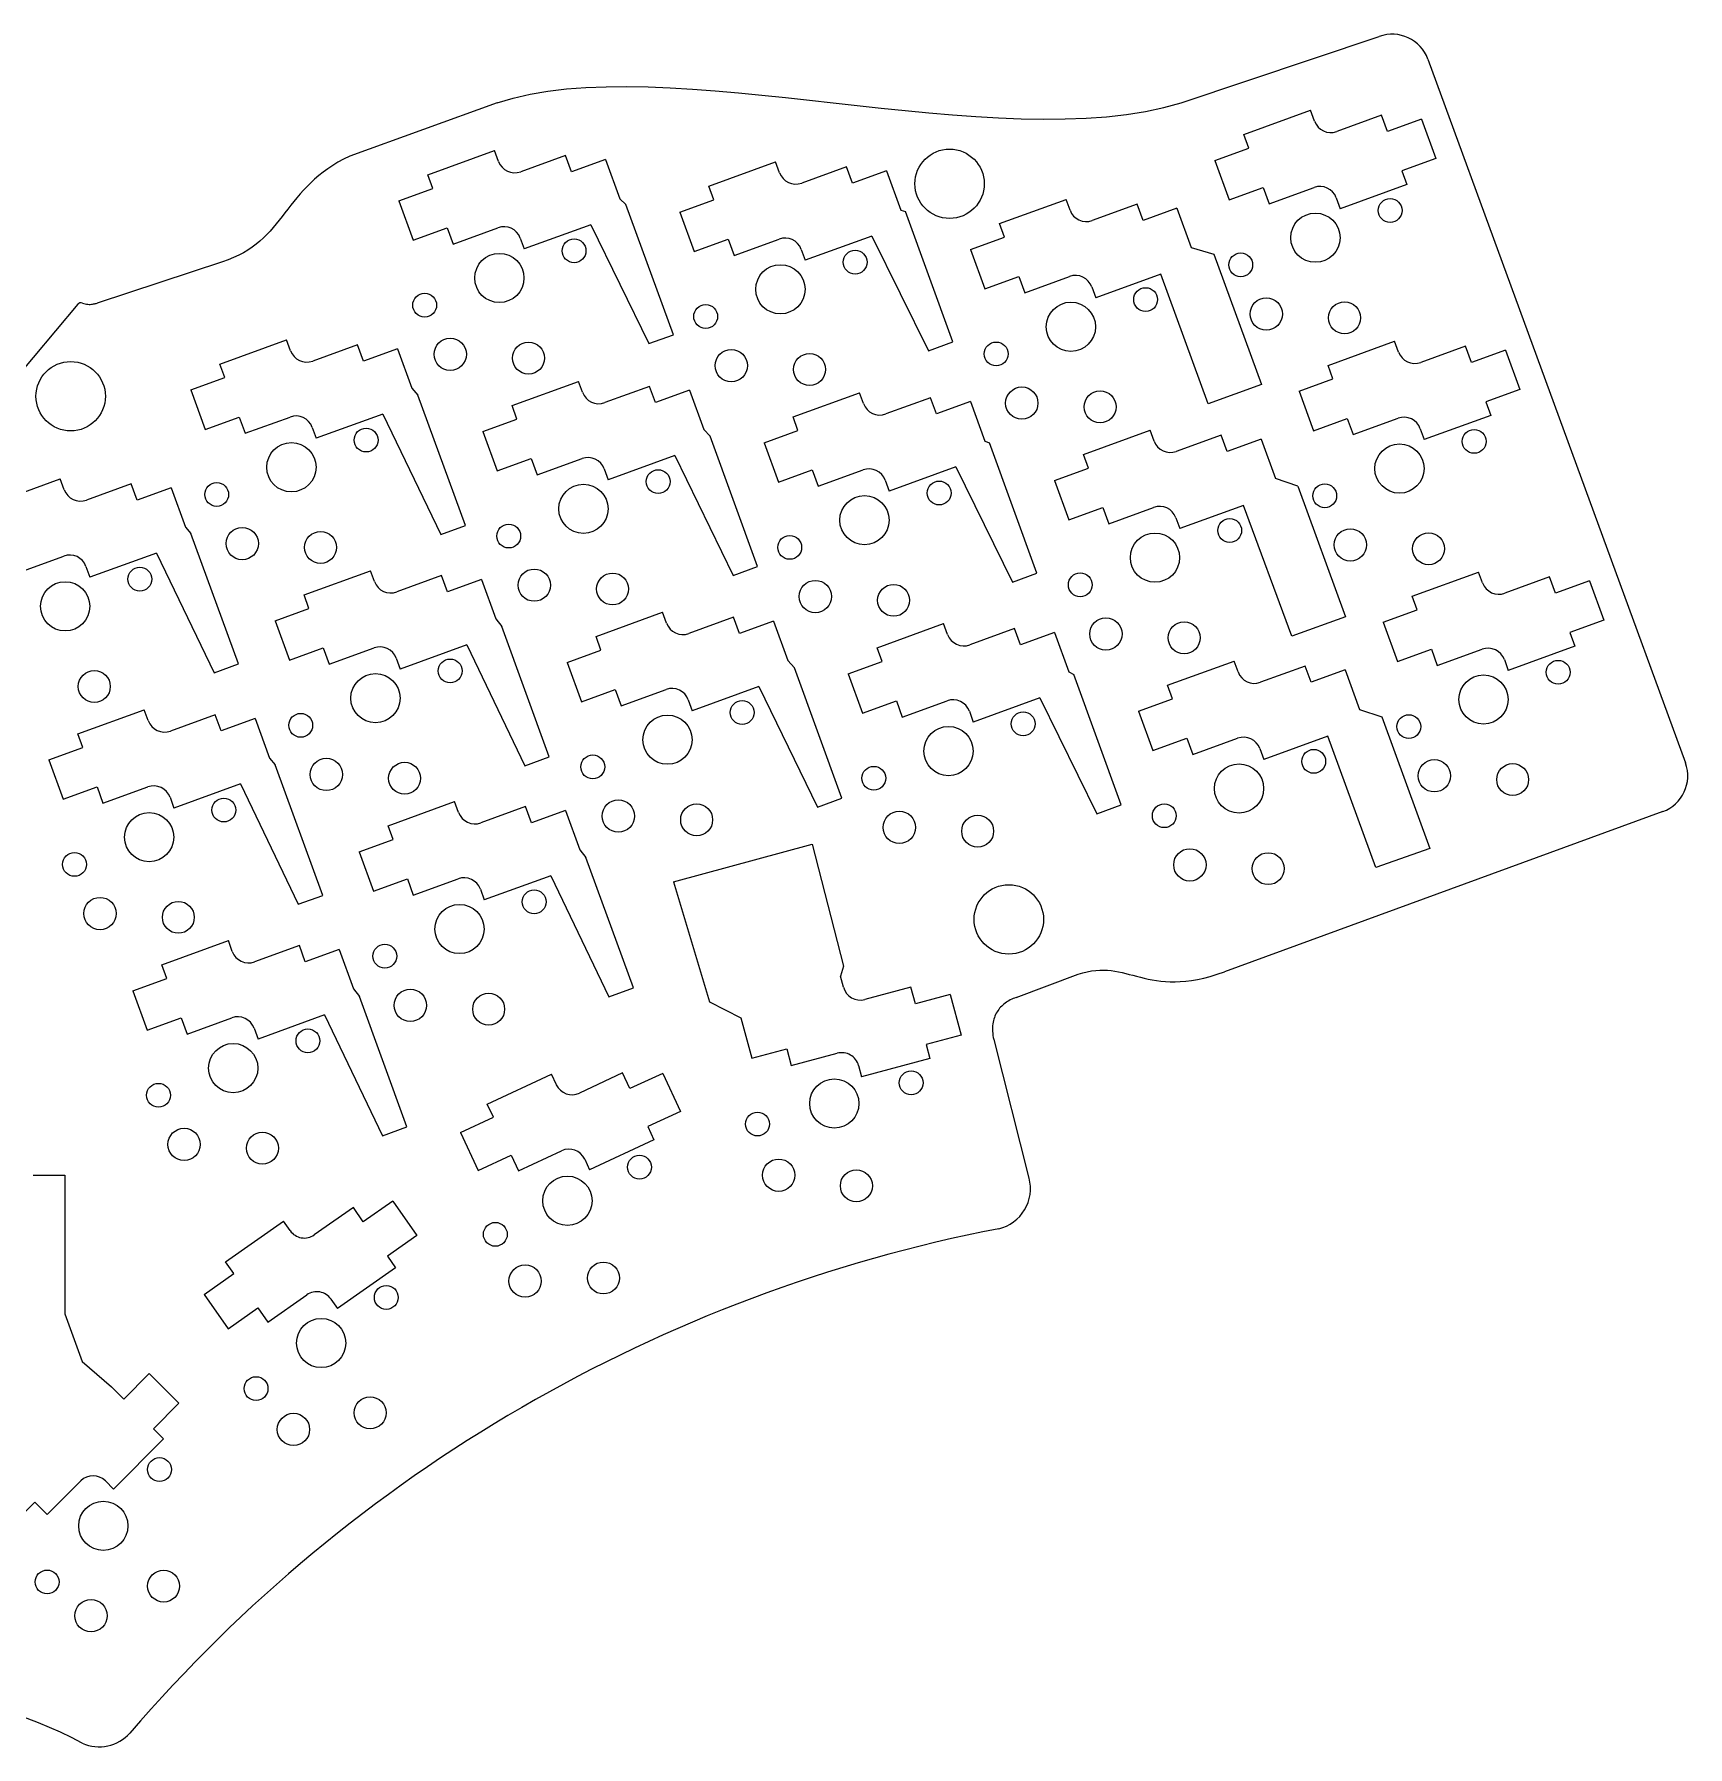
# Model space of a CAD drawing. Extents: x 24 to 271, y -154 to -36.
# Drawn here: x 156.6 to 271, y -154.3 to -35.9 of the extents above; entities that cross this region are included whole.
import ezdxf

# ---------------------------------------------------------------- set-up
doc = ezdxf.new("R2010")
doc.units = 0
doc.layers.add('BLACK', color=7, linetype='CONTINUOUS')

msp = doc.modelspace()

# ---------------------------------------------------------------- linework, layer by layer
at = {"layer": 'BLACK', "linetype": 'CONTINUOUS'}
for p, q in [((235.92, -40.6), (249.626, -36.0132)), ((252.992, -37.5803), (270.807, -86.2725)), ((188.6, -40.6), (189.705, -40.2679)), ((189.705, -40.2679), (190.876, -40.0001)), ((190.876, -40.0001), (192.109, -39.7923)), ((192.109, -39.7923), (193.399, -39.6402)), ((193.399, -39.6402), (194.743, -39.5395)), ((194.743, -39.5395), (196.136, -39.486)), ((196.136, -39.486), (197.575, -39.4753)), ((197.575, -39.4753), (199.054, -39.5031)), ((199.054, -39.5031), (200.57, -39.5653)), ((200.57, -39.5653), (202.118, -39.6574)), ((202.118, -39.6574), (203.694, -39.7752)), ((203.694, -39.7752), (205.295, -39.9145)), ((205.295, -39.9145), (206.916, -40.0708)), ((206.916, -40.0708), (208.552, -40.2401)), ((208.552, -40.2401), (210.2, -40.4179)), ((188.6, -40.6), (178.4, -44.3)), ((210.2, -40.4179), (211.855, -40.6)), ((211.855, -40.6), (213.513, -40.7821)), ((213.513, -40.7821), (215.171, -40.9599)), ((215.171, -40.9599), (216.823, -41.1292)), ((216.823, -41.1292), (218.466, -41.2855)), ((218.466, -41.2855), (220.095, -41.4248)), ((220.095, -41.4248), (221.706, -41.5426)), ((230.766, -41.5598), (232.136, -41.4077)), ((232.136, -41.4077), (233.454, -41.1999)), ((233.454, -41.1999), (234.717, -40.9321)), ((234.717, -40.9321), (235.92, -40.6)), ((240.268, -42.7909), (244.872, -41.115)), ((245.146, -41.8668), (244.872, -41.115)), ((249.785, -41.4553), (246.684, -42.584)), ((250.195, -42.5829), (249.785, -41.4553)), ((221.706, -41.5426), (223.296, -41.6347)), ((223.296, -41.6347), (224.859, -41.6969)), ((224.859, -41.6969), (226.392, -41.7247)), ((226.392, -41.7247), (227.89, -41.714)), ((227.89, -41.714), (229.35, -41.6605)), ((229.35, -41.6605), (230.766, -41.5598)), ((252.544, -41.7279), (250.195, -42.5829)), ((252.544, -41.7279), (253.536, -44.453)), ((238.26, -44.5857), (240.61, -43.7306)), ((240.61, -43.7306), (240.268, -42.7909)), ((177.225, -44.9321), (176.882, -45.1592)), ((177.591, -44.7127), (177.225, -44.9321)), ((177.983, -44.5017), (177.591, -44.7127)), ((178.4, -44.3), (177.983, -44.5017)), ((183.816, -45.5765), (188.42, -43.9007)), ((188.694, -44.6524), (188.42, -43.9007)), ((193.333, -44.2409), (190.232, -45.3696)), ((193.743, -45.3686), (193.333, -44.2409)), ((196.092, -44.5135), (193.743, -45.3686)), ((196.092, -44.5135), (197.084, -47.2386)), ((203.256, -46.3617), (207.861, -44.6858)), ((208.135, -45.4376), (207.861, -44.6858)), ((212.774, -45.0261), (209.673, -46.1548)), ((213.184, -46.1537), (212.774, -45.0261)), ((238.26, -44.5857), (239.252, -47.3108)), ((253.536, -44.453), (251.187, -45.3081)), ((175.703, -46.1297), (175.449, -46.3841)), ((175.972, -45.8793), (175.703, -46.1297)), ((176.257, -45.6335), (175.972, -45.8793)), ((176.559, -45.3932), (176.257, -45.6335)), ((176.882, -45.1592), (176.559, -45.3932)), ((184.158, -46.5162), (183.816, -45.5765)), ((215.533, -45.2987), (213.184, -46.1537)), ((215.533, -45.2987), (216.525, -48.0238)), ((251.187, -45.3081), (251.529, -46.2477)), ((174.754, -47.1635), (174.54, -47.4262)), ((174.976, -46.9017), (174.754, -47.1635)), ((175.207, -46.6417), (174.976, -46.9017)), ((175.449, -46.3841), (175.207, -46.6417)), ((181.808, -47.3713), (184.158, -46.5162)), ((181.808, -47.3713), (182.8, -50.0964)), ((197.084, -47.2386), (197.511, -47.6251)), ((201.249, -48.1564), (203.598, -47.3014)), ((203.598, -47.3014), (203.256, -46.3617)), ((223.355, -48.9536), (227.96, -47.2777)), ((228.233, -48.0294), (227.96, -47.2777)), ((239.252, -47.3108), (241.601, -46.4557)), ((241.601, -46.4557), (242.012, -47.5834)), ((242.012, -47.5834), (245.113, -46.4547)), ((246.651, -47.1719), (246.925, -47.9236)), ((251.529, -46.2477), (246.925, -47.9236)), ((173.723, -48.4715), (173.521, -48.7277)), ((173.925, -48.2125), (173.723, -48.4715)), ((174.127, -47.9514), (173.925, -48.2125)), ((174.332, -47.6891), (174.127, -47.9514)), ((174.54, -47.4262), (174.332, -47.6891)), ((200.797, -56.6464), (197.511, -47.6251)), ((201.249, -48.1564), (202.241, -50.8816)), ((216.525, -48.0238), (216.845, -48.1235)), ((220.13, -57.1448), (216.845, -48.1235)), ((232.872, -47.6179), (229.771, -48.7466)), ((233.283, -48.7456), (232.872, -47.6179)), ((235.632, -47.8905), (233.283, -48.7456)), ((235.632, -47.8905), (236.624, -50.6156)), ((172.664, -49.7095), (172.43, -49.9404)), ((172.889, -49.472), (172.664, -49.7095)), ((173.105, -49.2287), (172.889, -49.472)), ((173.315, -48.9804), (173.105, -49.2287)), ((173.521, -48.7277), (173.315, -48.9804)), ((182.8, -50.0964), (185.15, -49.2414)), ((185.15, -49.2414), (185.56, -50.369)), ((185.56, -50.369), (188.661, -49.2403)), ((195.077, -49.0334), (190.473, -50.7093)), ((195.077, -49.0334), (199.103, -57.2618)), ((223.697, -49.8932), (223.355, -48.9536)), ((171.361, -50.7836), (171.053, -50.9705)), ((171.652, -50.5864), (171.361, -50.7836)), ((171.926, -50.3796), (171.652, -50.5864)), ((172.184, -50.1641), (171.926, -50.3796)), ((172.43, -49.9404), (172.184, -50.1641)), ((190.199, -49.9575), (190.473, -50.7093)), ((202.241, -50.8816), (204.59, -50.0265)), ((204.59, -50.0265), (205.001, -51.1541)), ((205.001, -51.1541), (208.102, -50.0255)), ((209.64, -50.7427), (209.913, -51.4944)), ((214.518, -49.8185), (209.913, -51.4944)), ((214.518, -49.8185), (218.437, -57.7602)), ((221.348, -50.7483), (223.697, -49.8932)), ((221.348, -50.7483), (222.34, -53.4734)), ((236.624, -50.6156), (238.191, -51.069)), ((169.6, -51.6), (160.939, -54.4548)), ((169.999, -51.4618), (169.6, -51.6)), ((170.373, -51.3104), (169.999, -51.4618)), ((170.724, -51.1463), (170.373, -51.3104)), ((171.053, -50.9705), (170.724, -51.1463)), ((238.191, -51.069), (241.476, -60.0915)), ((222.34, -53.4734), (224.689, -52.6184)), ((224.689, -52.6184), (225.099, -53.746)), ((225.099, -53.746), (228.2, -52.6173)), ((234.523, -52.4446), (230.012, -54.0863)), ((237.796, -61.4183), (234.523, -52.4446)), ((159.912, -54.4649), (160.005, -54.4951)), ((160.005, -54.4951), (160.098, -54.5173)), ((160.745, -54.5066), (160.801, -54.4943)), ((160.801, -54.4943), (160.869, -54.4767)), ((160.869, -54.4767), (160.926, -54.4595)), ((160.926, -54.4595), (160.939, -54.4548)), ((229.738, -53.3345), (230.012, -54.0863)), ((159.585, -54.5333), (154.966, -60.0639)), ((160.098, -54.5173), (160.191, -54.5323)), ((160.191, -54.5323), (160.282, -54.541)), ((160.282, -54.541), (160.37, -54.5441)), ((160.37, -54.5441), (160.455, -54.5426)), ((160.455, -54.5426), (160.536, -54.5372)), ((160.536, -54.5372), (160.611, -54.5289)), ((160.611, -54.5289), (160.682, -54.5184)), ((160.682, -54.5184), (160.745, -54.5066)), ((199.103, -57.2618), (200.797, -56.6464)), ((169.428, -58.6743), (174.032, -56.9984)), ((174.306, -57.7502), (174.032, -56.9984)), ((178.945, -57.3387), (175.844, -58.4674)), ((179.355, -58.4663), (178.945, -57.3387)), ((181.705, -57.6113), (179.355, -58.4663)), ((181.705, -57.6113), (182.696, -60.3364)), ((218.437, -57.7602), (220.13, -57.1448)), ((246.082, -58.7657), (250.686, -57.0898)), ((250.96, -57.8415), (250.686, -57.0898)), ((255.599, -57.4301), (252.498, -58.5588)), ((256.009, -58.5577), (255.599, -57.4301)), ((258.359, -57.7027), (256.009, -58.5577)), ((258.359, -57.7027), (259.351, -60.4278)), ((169.77, -59.614), (169.428, -58.6743)), ((246.424, -59.7054), (246.082, -58.7657)), ((167.421, -60.4691), (169.77, -59.614)), ((182.696, -60.3364), (183.118, -60.8231)), ((189.63, -61.5513), (194.234, -59.8754)), ((194.508, -60.6272), (194.234, -59.8754)), ((199.147, -60.2157), (196.046, -61.3444)), ((199.558, -61.3434), (199.147, -60.2157)), ((241.476, -60.0915), (237.796, -61.4183)), ((244.075, -60.5604), (246.424, -59.7054)), ((259.351, -60.4278), (257.001, -61.2828)), ((167.421, -60.4691), (168.412, -63.1942)), ((186.403, -69.8444), (183.118, -60.8231)), ((189.972, -62.491), (189.63, -61.5513)), ((201.907, -60.4883), (199.558, -61.3434)), ((201.907, -60.4883), (202.899, -63.2134)), ((209.071, -62.3365), (213.675, -60.6606)), ((213.949, -61.4123), (213.675, -60.6606)), ((218.588, -61.0009), (215.487, -62.1295)), ((218.998, -62.1285), (218.588, -61.0009)), ((221.348, -61.2735), (218.998, -62.1285)), ((221.348, -61.2735), (222.339, -63.9986)), ((244.075, -60.5604), (245.067, -63.2855)), ((257.001, -61.2828), (257.343, -62.2225)), ((168.412, -63.1942), (170.762, -62.3391)), ((170.762, -62.3391), (171.172, -63.4667)), ((171.172, -63.4667), (174.273, -62.3381)), ((180.689, -62.1311), (176.085, -63.807)), ((180.689, -62.1311), (184.71, -70.4598)), ((187.623, -63.3461), (189.972, -62.491)), ((209.413, -63.2762), (209.071, -62.3365)), ((245.067, -63.2855), (247.416, -62.4305)), ((247.416, -62.4305), (247.826, -63.5581)), ((247.826, -63.5581), (250.927, -62.4295)), ((257.343, -62.2225), (252.739, -63.8984)), ((175.811, -63.0553), (176.085, -63.807)), ((187.623, -63.3461), (188.615, -66.0712)), ((202.899, -63.2134), (203.334, -63.6576)), ((206.619, -72.679), (203.334, -63.6576)), ((207.064, -64.1312), (209.413, -63.2762)), ((229.169, -64.9283), (233.774, -63.2524)), ((234.048, -64.0042), (233.774, -63.2524)), ((238.687, -63.5927), (235.586, -64.7214)), ((239.097, -64.7204), (238.687, -63.5927)), ((241.446, -63.8653), (239.097, -64.7204)), ((241.446, -63.8653), (242.438, -66.5904)), ((252.465, -63.1467), (252.739, -63.8984)), ((200.891, -65.0082), (196.287, -66.6841)), ((200.891, -65.0082), (204.926, -73.2943)), ((207.064, -64.1312), (208.055, -66.8563)), ((222.339, -63.9986), (222.662, -64.1265)), ((225.947, -73.1478), (222.662, -64.1265)), ((229.511, -65.868), (229.169, -64.9283)), ((188.615, -66.0712), (190.964, -65.2161)), ((190.964, -65.2161), (191.374, -66.3438)), ((191.374, -66.3438), (194.475, -65.2151)), ((196.013, -65.9323), (196.287, -66.6841)), ((208.055, -66.8563), (210.405, -66.0013)), ((210.405, -66.0013), (210.815, -67.1289)), ((210.815, -67.1289), (213.916, -66.0002)), ((220.332, -65.7933), (215.728, -67.4692)), ((220.332, -65.7933), (224.254, -73.7632)), ((227.162, -66.7231), (229.511, -65.868)), ((153.775, -68.2962), (158.379, -66.6203)), ((158.653, -67.3721), (158.379, -66.6203)), ((163.292, -66.9606), (160.191, -68.0893)), ((163.702, -68.0882), (163.292, -66.9606)), ((166.051, -67.2332), (163.702, -68.0882)), ((166.051, -67.2332), (167.043, -69.9583)), ((215.454, -66.7175), (215.728, -67.4692)), ((227.162, -66.7231), (228.154, -69.4482)), ((243.997, -67.1184), (242.438, -66.5904)), ((243.997, -67.1184), (247.295, -76.1752)), ((228.154, -69.4482), (230.503, -68.5931)), ((230.503, -68.5931), (230.914, -69.7208)), ((230.914, -69.7208), (234.015, -68.5921)), ((240.243, -68.4536), (235.826, -70.0611)), ((243.583, -77.5057), (240.243, -68.4536)), ((184.71, -70.4598), (186.403, -69.8444)), ((235.553, -69.3093), (235.826, -70.0611)), ((167.043, -69.9583), (167.423, -70.404)), ((170.708, -79.4253), (167.423, -70.404)), ((155.519, -73.0886), (158.62, -71.96)), ((165.036, -71.753), (160.432, -73.4289)), ((165.036, -71.753), (169.015, -80.0407)), ((160.158, -72.6772), (160.432, -73.4289)), ((175.242, -74.6491), (179.847, -72.9732)), ((180.12, -73.7249), (179.847, -72.9732)), ((184.759, -73.3135), (181.658, -74.4422)), ((185.17, -74.4411), (184.759, -73.3135)), ((204.926, -73.2943), (206.619, -72.679)), ((224.254, -73.7632), (225.947, -73.1478)), ((251.896, -74.7405), (256.501, -73.0646)), ((256.774, -73.8163), (256.501, -73.0646)), ((261.413, -73.4049), (258.312, -74.5335)), ((261.824, -74.5325), (261.413, -73.4049)), ((187.519, -73.5861), (185.17, -74.4411)), ((187.519, -73.5861), (188.511, -76.3112)), ((264.173, -73.6774), (261.824, -74.5325)), ((264.173, -73.6774), (265.165, -76.4026)), ((173.235, -76.4438), (175.584, -75.5888)), ((175.584, -75.5888), (175.242, -74.6491)), ((249.889, -76.5352), (252.238, -75.6802)), ((252.238, -75.6802), (251.896, -74.7405)), ((173.235, -76.4438), (174.227, -79.1689)), ((188.511, -76.3112), (188.925, -76.8278)), ((192.21, -85.8491), (188.925, -76.8278)), ((195.444, -77.5261), (200.049, -75.8502)), ((200.322, -76.602), (200.049, -75.8502)), ((204.961, -76.1905), (201.86, -77.3192)), ((205.372, -77.3181), (204.961, -76.1905)), ((207.721, -76.4631), (205.372, -77.3181)), ((207.721, -76.4631), (208.713, -79.1882)), ((214.885, -78.3113), (219.49, -76.6354)), ((219.763, -77.3871), (219.49, -76.6354)), ((224.402, -76.9757), (221.301, -78.1043)), ((224.813, -78.1033), (224.402, -76.9757)), ((247.295, -76.1752), (243.583, -77.5057)), ((249.889, -76.5352), (250.881, -79.2603)), ((265.165, -76.4026), (262.816, -77.2576)), ((186.504, -78.1059), (181.899, -79.7818)), ((186.504, -78.1059), (190.517, -86.4645)), ((195.786, -78.4658), (195.444, -77.5261)), ((227.162, -77.2482), (224.813, -78.1033)), ((227.162, -77.2482), (228.154, -79.9733)), ((263.158, -78.1973), (258.553, -79.8732)), ((262.816, -77.2576), (263.158, -78.1973)), ((174.227, -79.1689), (176.576, -78.3139)), ((176.576, -78.3139), (176.986, -79.4415)), ((176.986, -79.4415), (180.087, -78.3129)), ((181.625, -79.0301), (181.899, -79.7818)), ((193.437, -79.3208), (195.786, -78.4658)), ((193.437, -79.3208), (194.429, -82.046)), ((208.713, -79.1882), (209.168, -79.6982)), ((212.878, -80.106), (215.227, -79.2509)), ((215.227, -79.2509), (214.885, -78.3113)), ((234.984, -80.9031), (239.588, -79.2272)), ((239.862, -79.979), (239.588, -79.2272)), ((250.881, -79.2603), (253.23, -78.4053)), ((253.23, -78.4053), (253.641, -79.5329)), ((253.641, -79.5329), (256.742, -78.4042)), ((258.28, -79.1214), (258.553, -79.8732)), ((169.015, -80.0407), (170.708, -79.4253)), ((212.453, -88.7196), (209.168, -79.6982)), ((212.878, -80.106), (213.87, -82.8311)), ((228.154, -79.9733), (228.494, -80.1572)), ((231.78, -89.1786), (228.494, -80.1572)), ((244.501, -79.5675), (241.4, -80.6962)), ((244.911, -80.6951), (244.501, -79.5675)), ((247.261, -79.8401), (244.911, -80.6951)), ((247.261, -79.8401), (248.252, -82.5652)), ((194.429, -82.046), (196.778, -81.1909)), ((196.778, -81.1909), (197.189, -82.3185)), ((197.189, -82.3185), (200.29, -81.1899)), ((206.706, -80.9829), (202.101, -82.6588)), ((206.706, -80.9829), (210.76, -89.3349)), ((235.326, -81.8428), (234.984, -80.9031)), ((159.589, -84.271), (164.193, -82.5951)), ((164.467, -83.3468), (164.193, -82.5951)), ((169.106, -82.9354), (166.005, -84.0641)), ((169.517, -84.063), (169.106, -82.9354)), ((201.828, -81.9071), (202.101, -82.6588)), ((213.87, -82.8311), (216.219, -81.9761)), ((216.219, -81.9761), (216.629, -83.1037)), ((216.629, -83.1037), (219.73, -81.975)), ((221.268, -82.6922), (221.542, -83.444)), ((226.147, -81.7681), (221.542, -83.444)), ((226.147, -81.7681), (230.086, -89.7939)), ((232.977, -82.6978), (235.326, -81.8428)), ((232.977, -82.6978), (233.968, -85.423)), ((248.252, -82.5652), (249.804, -83.0817)), ((171.866, -83.208), (169.517, -84.063)), ((171.866, -83.208), (172.858, -85.9331)), ((249.804, -83.0817), (253.119, -92.1868)), ((157.582, -86.0657), (159.931, -85.2107)), ((159.931, -85.2107), (159.589, -84.271)), ((233.968, -85.423), (236.318, -84.5679)), ((236.318, -84.5679), (236.728, -85.6955)), ((236.728, -85.6955), (239.829, -84.5669)), ((241.367, -85.2841), (241.641, -86.0358)), ((246.057, -84.4283), (241.641, -86.0358)), ((249.396, -93.5183), (246.057, -84.4283)), ((157.582, -86.0657), (158.574, -88.7908)), ((172.858, -85.9331), (173.252, -86.4151)), ((176.537, -95.4364), (173.252, -86.4151)), ((190.517, -86.4645), (192.21, -85.8491)), ((158.574, -88.7908), (160.923, -87.9358)), ((160.923, -87.9358), (161.333, -89.0634)), ((161.333, -89.0634), (164.434, -87.9348)), ((165.972, -88.652), (166.246, -89.4037)), ((170.85, -87.7278), (166.246, -89.4037)), ((170.85, -87.7278), (174.844, -96.0518)), ((210.76, -89.3349), (212.453, -88.7196)), ((181.056, -90.6239), (185.661, -88.948)), ((185.935, -89.6997), (185.661, -88.948)), ((190.574, -89.2883), (187.473, -90.4169)), ((190.984, -90.4159), (190.574, -89.2883)), ((193.333, -89.5608), (190.984, -90.4159)), ((193.333, -89.5608), (194.325, -92.286)), ((230.086, -89.7939), (231.78, -89.1786)), ((269.24, -89.6384), (238.921, -100.725)), ((181.399, -91.5636), (181.056, -90.6239)), ((179.049, -92.4186), (181.399, -91.5636)), ((179.049, -92.4186), (180.041, -95.1437)), ((194.325, -92.286), (194.739, -92.8111)), ((200.8, -94.5), (210.4, -91.9)), ((210.4, -91.9), (212.569, -100.327)), ((253.119, -92.1868), (249.396, -93.5183)), ((198.024, -101.832), (194.739, -92.8111)), ((180.041, -95.1437), (182.39, -94.2887)), ((182.39, -94.2887), (182.801, -95.4163)), ((182.801, -95.4163), (185.902, -94.2876)), ((192.318, -94.0807), (187.713, -95.7566)), ((192.318, -94.0807), (196.331, -102.448)), ((200.8, -94.5), (203.3, -102.8)), ((174.844, -96.0518), (176.537, -95.4364)), ((187.44, -95.0048), (187.713, -95.7566)), ((165.403, -100.246), (170.008, -98.5699)), ((170.281, -99.3216), (170.008, -98.5699)), ((174.92, -98.9102), (171.819, -100.039)), ((175.331, -100.038), (174.92, -98.9102)), ((177.68, -99.1827), (175.331, -100.038)), ((177.68, -99.1827), (178.672, -101.908)), ((165.745, -101.185), (165.403, -100.246)), ((212.569, -100.327), (212.36, -101.021)), ((229.43, -100.722), (229.727, -100.666)), ((229.727, -100.666), (230.013, -100.629)), ((230.013, -100.629), (230.291, -100.61)), ((230.291, -100.61), (230.561, -100.607)), ((230.561, -100.607), (230.824, -100.619)), ((230.824, -100.619), (231.082, -100.644)), ((231.082, -100.644), (231.335, -100.68)), ((231.335, -100.68), (231.586, -100.725)), ((163.396, -102.041), (165.745, -101.185)), ((196.331, -102.448), (198.024, -101.832)), ((212.567, -101.794), (212.36, -101.021)), ((217.224, -101.788), (214.037, -102.642)), ((217.535, -102.947), (217.224, -101.788)), ((224.5, -102.5), (228.8, -100.9)), ((228.8, -100.9), (229.121, -100.8)), ((229.121, -100.8), (229.43, -100.722)), ((231.586, -100.725), (231.836, -100.779)), ((231.836, -100.779), (232.085, -100.838)), ((232.085, -100.838), (232.335, -100.902)), ((232.335, -100.902), (232.587, -100.968)), ((232.587, -100.968), (232.842, -101.036)), ((232.842, -101.036), (233.103, -101.103)), ((233.103, -101.103), (233.369, -101.168)), ((233.369, -101.168), (233.642, -101.229)), ((233.642, -101.229), (233.924, -101.284)), ((233.924, -101.284), (234.215, -101.332)), ((234.215, -101.332), (234.517, -101.371)), ((234.517, -101.371), (234.832, -101.399)), ((234.832, -101.399), (235.16, -101.415)), ((235.16, -101.415), (235.502, -101.417)), ((235.502, -101.417), (235.861, -101.403)), ((235.861, -101.403), (236.237, -101.371)), ((236.237, -101.371), (236.631, -101.321)), ((236.631, -101.321), (237.044, -101.25)), ((237.044, -101.25), (237.479, -101.157)), ((237.479, -101.157), (237.936, -101.039)), ((237.936, -101.039), (238.416, -100.895)), ((238.416, -100.895), (238.921, -100.725)), ((163.396, -102.041), (164.388, -104.766)), ((178.672, -101.908), (179.077, -102.442)), ((182.362, -111.463), (179.077, -102.442)), ((203.3, -102.8), (205.471, -103.902)), ((219.95, -102.3), (217.535, -102.947)), ((219.95, -102.3), (220.7, -105.102)), ((223.583, -103.028), (223.507, -103.099)), ((223.662, -102.961), (223.583, -103.028)), ((223.745, -102.897), (223.662, -102.961)), ((223.83, -102.837), (223.745, -102.897)), ((223.919, -102.779), (223.83, -102.837)), ((224.01, -102.725), (223.919, -102.779)), ((224.103, -102.674), (224.01, -102.725)), ((224.199, -102.626), (224.103, -102.674)), ((224.297, -102.581), (224.199, -102.626)), ((224.398, -102.539), (224.297, -102.581)), ((224.5, -102.5), (224.398, -102.539)), ((164.388, -104.766), (166.737, -103.911)), ((166.737, -103.911), (167.148, -105.038)), ((167.148, -105.038), (170.249, -103.91)), ((176.665, -103.703), (172.06, -105.378)), ((176.665, -103.703), (180.669, -112.079)), ((205.471, -103.902), (206.222, -106.704)), ((222.91, -104.219), (222.892, -104.336)), ((222.934, -104.105), (222.91, -104.219)), ((222.964, -103.995), (222.934, -104.105)), ((222.998, -103.889), (222.964, -103.995)), ((223.037, -103.787), (222.998, -103.889)), ((223.081, -103.689), (223.037, -103.787)), ((223.129, -103.594), (223.081, -103.689)), ((223.182, -103.502), (223.129, -103.594)), ((223.239, -103.415), (223.182, -103.502)), ((223.3, -103.33), (223.239, -103.415)), ((223.365, -103.25), (223.3, -103.33)), ((223.434, -103.172), (223.365, -103.25)), ((223.507, -103.099), (223.434, -103.172)), ((171.787, -104.627), (172.06, -105.378)), ((220.7, -105.102), (218.286, -105.749)), ((222.871, -104.583), (222.87, -104.712)), ((222.87, -104.712), (222.874, -104.845)), ((222.879, -104.457), (222.871, -104.583)), ((222.874, -104.845), (222.885, -104.982)), ((222.892, -104.336), (222.879, -104.457)), ((222.885, -104.982), (222.902, -105.124)), ((222.902, -105.124), (222.925, -105.269)), ((222.925, -105.269), (222.955, -105.419)), ((222.955, -105.419), (225.395, -115)), ((206.222, -106.704), (208.637, -106.056)), ((208.637, -106.056), (208.947, -107.216)), ((208.947, -107.216), (212.135, -106.361)), ((218.286, -105.749), (218.544, -106.715)), ((187.918, -109.883), (192.359, -107.812)), ((192.697, -108.537), (192.359, -107.812)), ((197.282, -107.723), (194.291, -109.117)), ((197.789, -108.81), (197.282, -107.723)), ((200.055, -107.754), (197.789, -108.81)), ((200.055, -107.754), (201.281, -110.382)), ((213.604, -107.21), (213.811, -107.983)), ((218.544, -106.715), (213.811, -107.983)), ((188.34, -110.789), (187.918, -109.883)), ((186.075, -111.846), (188.34, -110.789)), ((201.281, -110.382), (199.015, -111.439)), ((180.669, -112.079), (182.362, -111.463)), ((186.075, -111.846), (187.3, -114.474)), ((199.438, -112.345), (194.997, -114.416)), ((199.015, -111.439), (199.438, -112.345)), ((187.3, -114.474), (189.566, -113.417)), ((189.566, -113.417), (190.073, -114.505)), ((190.073, -114.505), (193.064, -113.11)), ((194.659, -113.691), (194.997, -114.416)), ((156.5, -114.8), (158.7, -114.8)), ((158.7, -114.8), (158.7, -124.4)), ((178.656, -117.037), (175.953, -118.93)), ((179.344, -118.02), (178.656, -117.037)), ((181.392, -116.587), (179.344, -118.02)), ((181.392, -116.587), (183.056, -118.962)), ((169.809, -120.791), (173.823, -117.98)), ((174.281, -118.636), (173.823, -117.98)), ((183.056, -118.962), (181.008, -120.396)), ((170.382, -121.61), (169.809, -120.791)), ((181.008, -120.396), (181.581, -121.215)), ((168.334, -123.044), (170.382, -121.61)), ((181.581, -121.215), (177.567, -124.026)), ((168.334, -123.044), (169.998, -125.419)), ((172.734, -124.968), (175.437, -123.076)), ((158.7, -124.4), (159.9, -127.7)), ((169.998, -125.419), (172.046, -123.985)), ((172.046, -123.985), (172.734, -124.968)), ((177.108, -123.37), (177.567, -124.026)), ((159.9, -127.7), (161.922, -129.44)), ((164.539, -128.52), (162.771, -130.288)), ((164.539, -128.52), (166.589, -130.571)), ((162.771, -130.288), (161.922, -129.44)), ((166.589, -130.571), (164.821, -132.339)), ((164.821, -132.339), (165.529, -133.046)), ((165.529, -133.046), (162.064, -136.511)), ((157.468, -138.278), (159.801, -135.945)), ((161.498, -135.945), (162.064, -136.511)), ((154.851, -139.198), (156.619, -137.43)), ((156.619, -137.43), (157.468, -138.278))]:
    msp.add_line(p, q, dxfattribs=at)
at = {"layer": 'BLACK'}
for centre, radius in [((219.9, -46.2), 2.4), ((250.376, -48.0508), 0.8246), ((245.208, -49.9319), 1.7029), ((193.924, -50.8364), 0.8246), ((213.365, -51.6216), 0.8246), ((188.756, -52.7175), 1.7029), ((208.197, -53.5027), 1.7029), ((240.04, -51.813), 0.8246), ((183.588, -54.5986), 0.8246), ((228.295, -56.0945), 1.7029), ((233.464, -54.2134), 0.8246), ((241.809, -55.2128), 1.118), ((247.226, -55.4761), 1.1045), ((203.028, -55.3838), 0.8246), ((185.357, -57.9985), 1.118), ((190.774, -58.2617), 1.1045), ((204.798, -58.7836), 1.118), ((210.215, -59.0469), 1.1045), ((223.127, -57.9756), 0.8246), ((159.1, -60.9), 2.4), ((224.897, -61.3755), 1.118), ((230.313, -61.6387), 1.1045), ((179.536, -63.9342), 0.8246), ((256.191, -64.0256), 0.8246), ((174.368, -65.8153), 1.7029), ((251.022, -65.9067), 1.7029), ((199.739, -66.8112), 0.8246), ((169.2, -67.6964), 0.8246), ((194.57, -68.6923), 1.7029), ((219.179, -67.5963), 0.8246), ((245.854, -67.7878), 0.8246), ((214.011, -69.4775), 1.7029), ((189.402, -70.5734), 0.8246), ((239.278, -70.1882), 0.8246), ((170.969, -71.0962), 1.118), ((176.386, -71.3595), 1.1045), ((208.843, -71.3586), 0.8246), ((234.11, -72.0693), 1.7029), ((247.623, -71.1876), 1.118), ((253.04, -71.4509), 1.1045), ((163.883, -73.5561), 0.8246), ((191.171, -73.9732), 1.118), ((196.588, -74.2365), 1.1045), ((228.941, -73.9504), 0.8246), ((158.715, -75.4372), 1.7029), ((210.612, -74.7584), 1.118), ((216.029, -75.0216), 1.1045), ((230.711, -77.3502), 1.118), ((236.128, -77.6135), 1.1045), ((185.351, -79.909), 0.8246), ((262.005, -80.0003), 0.8246), ((160.733, -80.9814), 1.1045), ((180.182, -81.7901), 1.7029), ((256.837, -81.8814), 1.7029), ((175.014, -83.6712), 0.8246), ((205.553, -82.786), 0.8246), ((224.994, -83.5711), 0.8246), ((251.668, -83.7626), 0.8246), ((200.385, -84.6671), 1.7029), ((219.825, -85.4522), 1.7029), ((176.784, -87.071), 1.118), ((182.2, -87.3343), 1.1045), ((195.216, -86.5482), 0.8246), ((239.924, -88.0441), 1.7029), ((245.092, -86.163), 0.8246), ((253.438, -87.1624), 1.118), ((258.854, -87.4256), 1.1045), ((214.657, -87.3333), 0.8246), ((169.698, -89.5309), 0.8246), ((196.986, -89.948), 1.118), ((164.529, -91.412), 1.7029), ((202.403, -90.2113), 1.1045), ((216.427, -90.7332), 1.118), ((221.843, -90.9964), 1.1045), ((234.756, -89.9252), 0.8246), ((236.525, -93.325), 1.118), ((159.361, -93.2931), 0.8246), ((241.942, -93.5883), 1.1045), ((224, -97.1), 2.4), ((161.13, -96.6929), 1.118), ((166.547, -96.9561), 1.1045), ((191.165, -95.8837), 0.8246), ((185.997, -97.7648), 1.7029), ((180.828, -99.646), 0.8246), ((182.598, -103.046), 1.118), ((188.015, -103.309), 1.1045), ((175.512, -105.506), 0.8246), ((170.344, -107.387), 1.7029), ((217.239, -108.41), 0.8246), ((165.175, -109.268), 0.8246), ((211.926, -109.834), 1.7029), ((206.614, -111.257), 0.8246), ((166.945, -112.668), 1.118), ((172.362, -112.931), 1.1045), ((198.446, -114.242), 0.8246), ((208.08, -114.798), 1.118), ((193.462, -116.566), 1.7029), ((213.453, -115.533), 1.1045), ((188.477, -118.89), 0.8246), ((195.955, -121.913), 1.1045), ((190.536, -122.123), 1.118), ((180.934, -123.255), 0.8246), ((176.429, -126.41), 1.7029), ((171.924, -129.564), 0.8246), ((179.813, -131.243), 1.1045), ((174.513, -132.39), 1.118), ((165.246, -135.167), 0.8246), ((161.357, -139.056), 1.7029), ((157.468, -142.945), 0.8246), ((165.529, -143.228), 1.1045), ((160.508, -145.279), 1.118)]:
    msp.add_circle(centre, radius, dxfattribs=at)
for centre, radius, start, end in [((250.526, -38.4799), 2.6255, 20.0367, 110.033), ((246.273, -41.4564), 1.2, -160, -70), ((189.821, -44.242), 1.2, -160, -70), ((209.262, -45.0271), 1.2, -160, -70), ((245.523, -47.5823), 1.2, 20, 110), ((229.361, -47.619), 1.2, -160, -70), ((189.071, -50.3679), 1.2, 20, 110), ((208.512, -51.1531), 1.2, 20, 110), ((228.611, -53.7449), 1.2, 20, 110), ((159.794, -54.7162), 0.2777, 64.8434, 138.805), ((175.434, -57.3397), 1.2, -160, -70), ((252.088, -57.4311), 1.2, -160, -70), ((195.636, -60.2168), 1.2, -160, -70), ((215.077, -61.0019), 1.2, -160, -70), ((174.684, -63.4657), 1.2, 20, 110), ((251.338, -63.5571), 1.2, 20, 110), ((194.886, -66.3427), 1.2, 20, 110), ((235.175, -63.5938), 1.2, -160, -70), ((214.326, -67.1279), 1.2, 20, 110), ((159.78, -66.9616), 1.2, -160, -70), ((234.425, -69.7197), 1.2, 20, 110), ((159.03, -73.0876), 1.2, 20, 110), ((181.248, -73.3145), 1.2, -160, -70), ((257.902, -73.4059), 1.2, -160, -70), ((201.45, -76.1915), 1.2, -160, -70), ((220.891, -76.9767), 1.2, -160, -70), ((180.498, -79.4405), 1.2, 20, 110), ((257.152, -79.5319), 1.2, 20, 110), ((240.989, -79.5685), 1.2, -160, -70), ((200.7, -82.3175), 1.2, 20, 110), ((220.141, -83.1027), 1.2, 20, 110), ((165.595, -82.9364), 1.2, -160, -70), ((240.239, -85.6945), 1.2, 20, 110), ((268.341, -87.1718), 2.6255, -69.9633, 20.0325), ((164.845, -89.0624), 1.2, 20, 110), ((187.062, -89.2893), 1.2, -160, -70), ((186.312, -95.4153), 1.2, 20, 110), ((171.409, -98.9112), 1.2, -160, -70), ((213.726, -101.483), 1.2, -165, -75), ((170.659, -105.037), 1.2, 20, 110), ((212.445, -107.521), 1.2, 15, 105), ((193.784, -108.03), 1.2, -155, -65), ((193.571, -114.198), 1.2, 25, 115), ((222.658, -115.738), 2.8353, -76.91, 15.1044), ((243.379, -222.276), 105.701, 100.951, 139.337), ((175.264, -117.947), 1.2, -145, -55), ((176.126, -124.059), 1.2, 35, 125), ((160.65, -136.794), 1.2, 45, 135), ((147.26, -177.233), 26.3608, 61.3472, 118.653), ((161.064, -151.458), 2.887, -113.774, -42.2736)]:
    msp.add_arc(centre, radius, start, end, dxfattribs=at)

doc.saveas('drawing.dxf')
